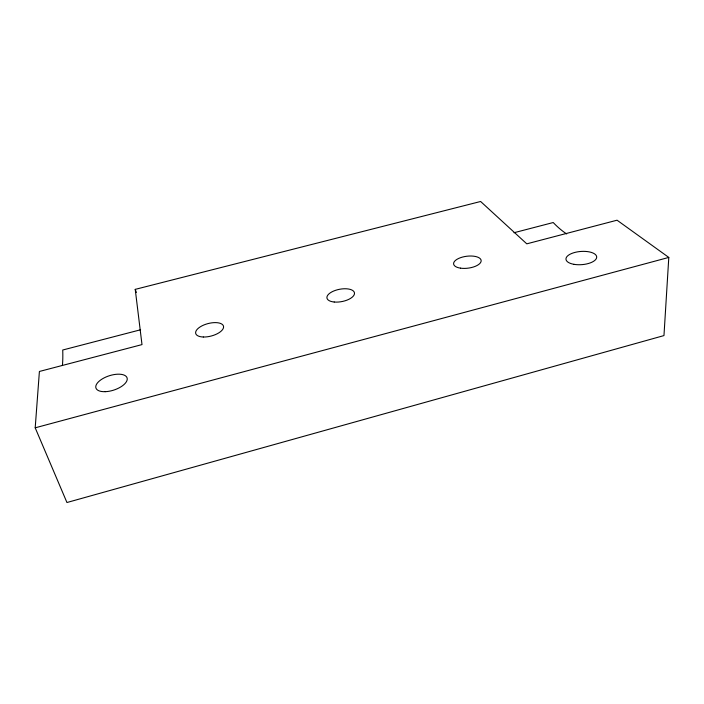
<?xml version="1.0" encoding="UTF-8"?>
<svg xmlns="http://www.w3.org/2000/svg" width="704" height="704" viewBox="0 0 704 704"><rect width="100%" height="100%" fill="white"/><g stroke="black" fill="none" stroke-linecap="round" stroke-linejoin="round"><path stroke-width="1.06" d="M668.8 257.426L663.969 335.579L66.95 502.515L35.2 427.821L39.398 371.466L141.997 344.599L135.238 289.37L480.621 201.485L526.786 243.839L617.056 220.202L668.8 257.426L35.2 427.821M140.589 329.771L62.726 350.011A198.898 32.067 73 0 1 62.41 365.499M513.99 232.734L553.221 222.534A184.589 70.664 80.3 0 0 566.685 233.939M135.238 289.37L136.356 292.468M460.513 268.154A13.878 5.993 -7.3 0 0 481.166 260.762A13.878 5.993 -7.3 0 0 460.46 257.708A13.878 5.993 -7.3 0 0 460.513 268.154M203.324 337.005A14.362 6.424 -14.7 0 0 223.564 326.542A14.362 6.424 -14.7 0 0 201.916 325.89A14.362 6.424 -14.7 0 0 203.324 337.005M334.206 302.016A13.992 6.257 -10.8 0 0 354.49 293.119A13.992 6.257 -10.8 0 0 333.406 291.148A13.992 6.257 -10.8 0 0 334.206 302.016M105.222 391.679A16.377 7.515 -18 0 0 127.142 378.11A16.377 7.515 -18 0 0 102.133 379.007A16.377 7.515 -18 0 0 105.222 391.679M574.015 264.334A15.409 6.618 -4.3 0 0 596.693 256.934A15.409 6.618 -4.3 0 0 573.258 252.903A15.409 6.618 -4.3 0 0 574.015 264.334"/></g></svg>
